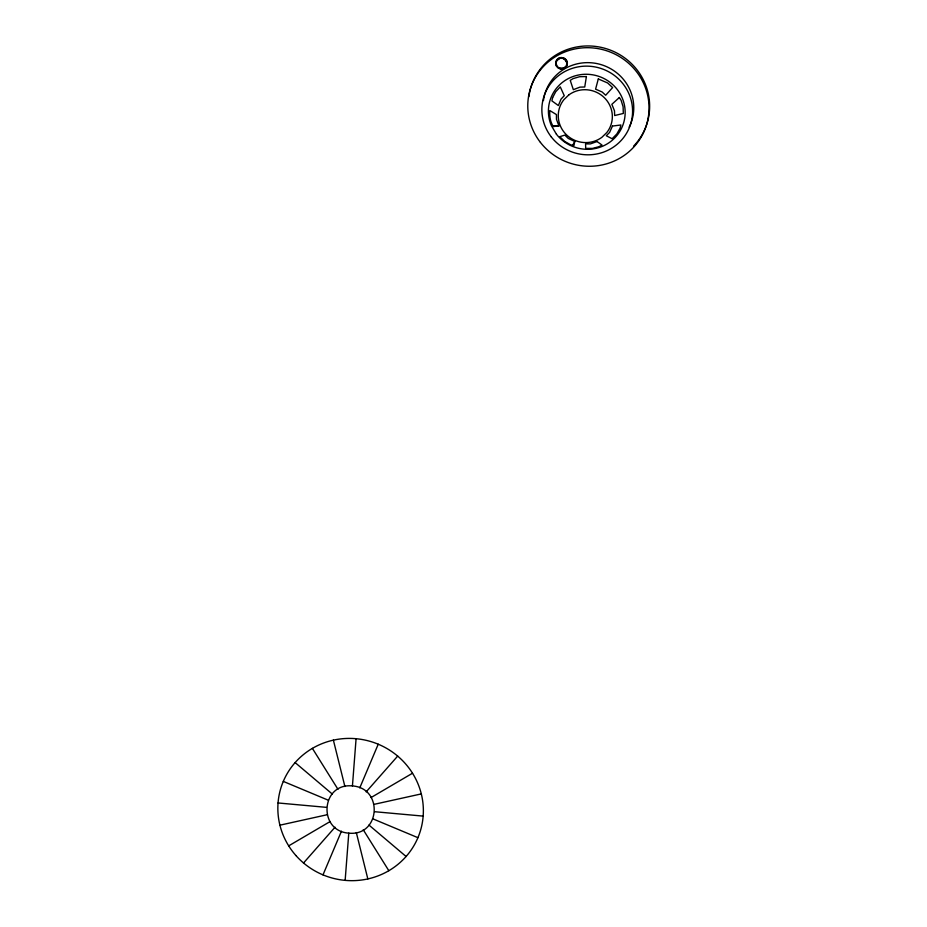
<?xml version="1.0" encoding="UTF-8"?>
<svg xmlns="http://www.w3.org/2000/svg" width="927" height="927" viewBox="0 0 927 927"><rect width="100%" height="100%" fill="white"/><g stroke="black" fill="none" stroke-linecap="round" stroke-linejoin="round"><path stroke-width="1.39" d="M345.145 880.372L348.784 833.153C317.625 831.009 320.893 782.666 352.434 785.934C383.593 788.066 380.337 836.409 348.784 833.153M352.434 785.934L356.084 738.703M566.675 64.577C566.154 69.131 557.672 70.162 556.409 64.658C553.674 61.043 563.268 56.466 557.834 59.479M566.594 64.797L566.849 63.245M556.223 63.326L556.409 64.658M560.117 58.401C563.199 57.115 567.081 60 566.768 63.476M561.484 58.25L562.921 58.216M560.151 68.355L562.886 68.401M566.582 62.132L564.195 58.749M564.149 67.903L565.238 67.092M322.99 874.879L341.449 831.206M359.769 787.88L378.239 744.207M572.666 145.33L574.786 141.437L573.883 145.666L570.592 144.786L564.659 141.414L559.792 136.675L564.844 135.099L568.274 138.447L574.589 141.379M303.535 862.991L335.041 827.208M366.177 791.867L397.683 756.096M288.691 845.864L330.139 821.542M371.078 797.533L412.527 773.222M279.908 825.181L327.173 814.729M374.044 804.358L421.31 793.906M558.923 125.898L553.326 126.57C550.151 121.9 549.456 116.06 549.815 110.545L556.443 114.6L556.467 119.293L558.923 125.898L552.816 125.701M278.054 802.967L326.42 807.347M374.798 811.728L423.164 816.108M562.851 58.436L564.126 58.969M283.291 781.403L328.297 800.21M372.921 818.865L417.926 837.684M295.122 762.585L332.26 794.022M368.958 825.065L406.096 856.49M312.387 748.367L337.973 789.317M363.245 829.758L388.83 870.708M333.384 740.14L344.902 786.536M356.316 832.55L367.834 878.947M556.548 65.944A5.829 5.666 18.7 0 1 561.055 57.509A5.829 5.666 18.7 0 1 567.046 65.191A5.829 5.666 18.7 0 1 557.475 67.138M528.865 96.675A60.811 59.108 18.7 0 1 614.659 51.958A60.811 59.108 18.7 0 1 633.535 146.223M543.431 100.579A45.493 44.206 18.7 0 1 601.426 64.728A45.493 44.206 18.7 0 1 629.166 127.138M586.409 76.535L584.74 86.999L579.943 87.126L573.338 89.687L570.232 80.348L573.106 78.61L579.607 76.709L586.409 76.535M552.608 97.625L551.901 100.869L558.355 105.539L561.055 99.108L564.265 95.69L560.279 86.895L555.713 91.75L552.608 97.625M612.457 126.072L609.595 132.422L606.281 135.759L612.121 138.737L616.826 133.998L620.093 128.216L620.893 124.983L612.457 126.072M598.297 78.957L595.586 89.177L602.168 92.005L605.679 95.261L612.62 87.578L607.637 82.966L598.297 78.957M568.772 94.948L563.801 99.768A27.126 26.362 18.7 0 0 566.246 134.589A27.126 26.362 18.7 0 0 601.843 137.347L606.814 132.538A27.126 26.362 18.7 0 0 604.369 97.717A27.126 26.362 18.7 0 0 568.772 94.948M619.352 97.52L611.855 104.311L614.497 110.846L614.647 115.539L623.315 113.453L623.106 106.79L621.148 100.383L619.352 97.52M597.046 141.518L590.372 143.905L585.574 143.894L585.702 148.39L592.515 148.401L599.062 146.675L601.982 145.018L597.046 141.518M556.42 134.206L551.38 125.655A38.482 37.404 18.7 0 1 588.332 74.322A38.482 37.404 18.7 0 1 620.881 129.571A38.482 37.404 18.7 0 1 556.42 134.206M295.933 855.551A72.978 70.927 18.7 0 0 419.525 833.524A72.978 70.927 18.7 0 0 336.362 739.549A72.978 70.927 18.7 0 0 295.933 855.551M556.478 66.176A5.829 5.666 18.7 0 0 566.536 66.304A5.829 5.666 18.7 0 0 561.484 57.717A5.829 5.666 18.7 0 0 556.478 66.176M540.429 142.41A60.811 59.108 18.7 0 0 644.508 130.429A60.811 59.108 18.7 0 0 580.302 48.1A60.811 59.108 18.7 0 0 540.429 142.41M551.333 136.976A45.493 44.206 18.7 0 0 629.19 128.019A45.493 44.206 18.7 0 0 581.159 66.431A45.493 44.206 18.7 0 0 551.333 136.976"/></g></svg>
